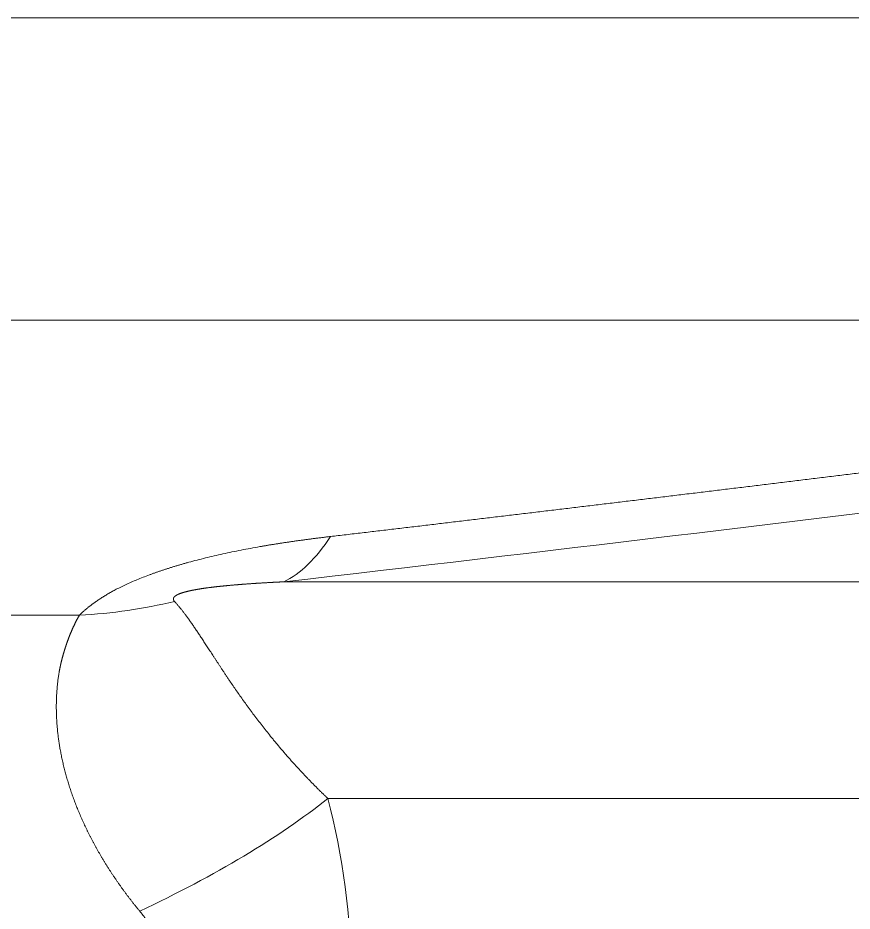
# Model space of a CAD drawing. Header units: millimetres. Extents: x 4664 to 8864, y -38 to 2932.
# Drawn here: x 7827.807 to 7831.102, y 1770.394 to 1773.923 of the extents above; entities that cross this region are included whole.
import ezdxf

# ---------------------------------------------------------------- set-up
doc = ezdxf.new("R2010")
doc.units = ezdxf.units.MM

msp = doc.modelspace()

# ---------------------------------------------------------------- linework, layer by layer
at = {"lineweight": 5}
for p, q in [((7833.8887, 1773.9229), (7812.5709, 1773.9229)), ((7812.9826, 1772.7283), (7833.5016, 1772.7283)), ((7828.8569, 1771.695), (7838.1097, 1771.695)), ((7828.05, 1771.5631), (7809.6476, 1771.5631)), ((7841.5375, 1770.839), (7829.0313, 1770.839))]:
    msp.add_line(p, q, dxfattribs=at)
at = {"lineweight": 5, "extrusion": (0, 0, -1)}
for centre, major_axis, ratio, start_param, end_param in [((7850.6804, 1780.3045), (54.288, 8.8397), 0.099808, 1.878029, 2.000683), ((7828.467, 1774.2631), (0.3015, -2.5944), 0.315798, 5.91796, 6.172795), ((7827.4673, 1773.9523), (1.851, -1.8427), 0.824618, 0.471585, 0.637602), ((7826.8918, 1770.839), (2.5259, 0.6646), 0.341532, 0.656404, 1.0773)]:
    msp.add_ellipse(centre, major_axis=major_axis, ratio=ratio, start_param=start_param, end_param=end_param, dxfattribs=at)
at = {"lineweight": 5}
for points, knots in [([(7834.8352, 1772.5958), (7834.8238, 1772.5943), (7834.8011, 1772.5913), (7834.767, 1772.5868), (7834.7329, 1772.5823), (7834.6988, 1772.5779), (7834.6647, 1772.5734), (7834.6307, 1772.569), (7834.5967, 1772.5645), (7834.5626, 1772.5601), (7834.5286, 1772.5556), (7834.4947, 1772.5512), (7834.4607, 1772.5468), (7834.4267, 1772.5423), (7834.3928, 1772.5379), (7834.3589, 1772.5335), (7834.325, 1772.5291), (7834.2911, 1772.5247), (7834.2572, 1772.5203), (7834.2233, 1772.5159), (7834.1895, 1772.5115), (7834.1556, 1772.5071), (7834.1218, 1772.5027), (7834.088, 1772.4983), (7834.0542, 1772.4939), (7834.0204, 1772.4895), (7833.9867, 1772.4852), (7833.9529, 1772.4808), (7833.9192, 1772.4764), (7833.8855, 1772.4721), (7833.8518, 1772.4677), (7833.8181, 1772.4634), (7833.7844, 1772.4591), (7833.7508, 1772.4547), (7833.7172, 1772.4504), (7833.6835, 1772.4461), (7833.6499, 1772.4417), (7833.6163, 1772.4374), (7833.5828, 1772.4331), (7833.5492, 1772.4288), (7833.5157, 1772.4245), (7833.4821, 1772.4202), (7833.4486, 1772.4159), (7833.4151, 1772.4116), (7833.3816, 1772.4073), (7833.3482, 1772.403), (7833.3147, 1772.3987), (7833.2813, 1772.3945), (7833.2478, 1772.3902), (7833.2144, 1772.3859), (7833.181, 1772.3817), (7833.1477, 1772.3774), (7833.1143, 1772.3732), (7833.081, 1772.3689), (7833.0476, 1772.3647), (7833.0143, 1772.3604), (7832.981, 1772.3562), (7832.9477, 1772.352), (7832.9145, 1772.3478), (7832.8812, 1772.3435), (7832.848, 1772.3393), (7832.8148, 1772.3351), (7832.7816, 1772.3309), (7832.7484, 1772.3267), (7832.7152, 1772.3225), (7832.6821, 1772.3183), (7832.6489, 1772.3141), (7832.6158, 1772.31), (7832.5827, 1772.3058), (7832.5496, 1772.3016), (7832.5165, 1772.2974), (7832.4835, 1772.2933), (7832.4504, 1772.2891), (7832.4174, 1772.285), (7832.3844, 1772.2808), (7832.3514, 1772.2767), (7832.3184, 1772.2725), (7832.2854, 1772.2684), (7832.2525, 1772.2642), (7832.2196, 1772.2601), (7832.1866, 1772.256), (7832.1537, 1772.2519), (7832.1209, 1772.2478), (7832.088, 1772.2436), (7832.0551, 1772.2395), (7832.0223, 1772.2354), (7831.9895, 1772.2313), (7831.9567, 1772.2273), (7831.9239, 1772.2232), (7831.8911, 1772.2191), (7831.8584, 1772.215), (7831.8256, 1772.2109), (7831.7929, 1772.2069), (7831.7602, 1772.2028), (7831.7275, 1772.1987), (7831.6948, 1772.1947), (7831.6622, 1772.1906), (7831.6295, 1772.1866), (7831.5969, 1772.1825), (7831.5643, 1772.1785), (7831.5317, 1772.1745), (7831.4991, 1772.1704), (7831.4666, 1772.1664), (7831.434, 1772.1624), (7831.4015, 1772.1584), (7831.369, 1772.1544), (7831.3365, 1772.1504), (7831.304, 1772.1464), (7831.2716, 1772.1424), (7831.2391, 1772.1384), (7831.2067, 1772.1344), (7831.1743, 1772.1304), (7831.1419, 1772.1264), (7831.1095, 1772.1225), (7831.0772, 1772.1185), (7831.0448, 1772.1145), (7831.0125, 1772.1106), (7830.9802, 1772.1066), (7830.9479, 1772.1027), (7830.9156, 1772.0987), (7830.8833, 1772.0948), (7830.8511, 1772.0908), (7830.8189, 1772.0869), (7830.7867, 1772.083), (7830.7545, 1772.079), (7830.7223, 1772.0751), (7830.6901, 1772.0712), (7830.658, 1772.0673), (7830.6259, 1772.0634), (7830.5937, 1772.0595), (7830.5616, 1772.0556), (7830.5296, 1772.0517), (7830.4975, 1772.0478), (7830.4655, 1772.0439), (7830.4334, 1772.04), (7830.4014, 1772.0362), (7830.3694, 1772.0323), (7830.3375, 1772.0284), (7830.3055, 1772.0246), (7830.2736, 1772.0207), (7830.2416, 1772.0169), (7830.2097, 1772.013), (7830.1778, 1772.0092), (7830.146, 1772.0053), (7830.1141, 1772.0015), (7830.0823, 1771.9977), (7830.0504, 1771.9939), (7830.0186, 1771.99), (7829.9869, 1771.9862), (7829.9551, 1771.9824), (7829.9233, 1771.9786), (7829.8916, 1771.9748), (7829.8599, 1771.971), (7829.8282, 1771.9672), (7829.7965, 1771.9634), (7829.7648, 1771.9596), (7829.7332, 1771.9559), (7829.7015, 1771.9521), (7829.6699, 1771.9483), (7829.6383, 1771.9446), (7829.6067, 1771.9408), (7829.5752, 1771.937), (7829.5436, 1771.9333), (7829.5121, 1771.9295), (7829.4806, 1771.9258), (7829.4491, 1771.9221), (7829.4176, 1771.9183), (7829.3861, 1771.9146), (7829.3547, 1771.9109), (7829.3233, 1771.9072), (7829.2918, 1771.9034), (7829.2605, 1771.8997), (7829.2291, 1771.896), (7829.1977, 1771.8923), (7829.1664, 1771.8886), (7829.1351, 1771.8849), (7829.1038, 1771.8812), (7829.0725, 1771.8776), (7829.0516, 1771.8751), (7829.0412, 1771.8739)], [0, 0, 0, 0, 0.00581, 0.011619, 0.017426, 0.023231, 0.029034, 0.034836, 0.040636, 0.046434, 0.05223, 0.058024, 0.063817, 0.069608, 0.075397, 0.081184, 0.08697, 0.092753, 0.098535, 0.104316, 0.110094, 0.11587, 0.121645, 0.127418, 0.133189, 0.138959, 0.144726, 0.150492, 0.156256, 0.162019, 0.167779, 0.173538, 0.179294, 0.185049, 0.190803, 0.196554, 0.202304, 0.208051, 0.213797, 0.219542, 0.225284, 0.231025, 0.236763, 0.2425, 0.248236, 0.253969, 0.2597, 0.26543, 0.271158, 0.276884, 0.282608, 0.288331, 0.294051, 0.29977, 0.305487, 0.311202, 0.316916, 0.322627, 0.328337, 0.334045, 0.339751, 0.345455, 0.351157, 0.356858, 0.362557, 0.368254, 0.373949, 0.379642, 0.385333, 0.391023, 0.396711, 0.402397, 0.408081, 0.413763, 0.419443, 0.425122, 0.430799, 0.436473, 0.442146, 0.447818, 0.453487, 0.459155, 0.46482, 0.470484, 0.476146, 0.481806, 0.487464, 0.493121, 0.498775, 0.504428, 0.510079, 0.515728, 0.521375, 0.52702, 0.532664, 0.538305, 0.543945, 0.549583, 0.555219, 0.560853, 0.566485, 0.572116, 0.577744, 0.583371, 0.588996, 0.594619, 0.60024, 0.605859, 0.611477, 0.617092, 0.622706, 0.628318, 0.633927, 0.639535, 0.645142, 0.650746, 0.656348, 0.661949, 0.667547, 0.673144, 0.678739, 0.684332, 0.689923, 0.695512, 0.7011, 0.706685, 0.712269, 0.717851, 0.72343, 0.729008, 0.734584, 0.740159, 0.745731, 0.751301, 0.75687, 0.762436, 0.768001, 0.773564, 0.779125, 0.784684, 0.790241, 0.795796, 0.80135, 0.806901, 0.812451, 0.817998, 0.823544, 0.829088, 0.83463, 0.84017, 0.845708, 0.851244, 0.856779, 0.862311, 0.867842, 0.87337, 0.878897, 0.884422, 0.889945, 0.895466, 0.900985, 0.906502, 0.912017, 0.91753, 0.923042, 0.928551, 0.934059, 0.939564, 0.945068, 0.95057, 0.95607, 0.961568, 0.967064, 0.972558, 0.97805, 0.983541, 0.989029, 0.994515, 1, 1, 1, 1]), ([(7829.0412, 1771.8739), (7829.0386, 1771.8736), (7829.0335, 1771.873), (7829.0258, 1771.8721), (7829.0182, 1771.8711), (7829.0106, 1771.8702), (7829.003, 1771.8693), (7828.9955, 1771.8683), (7828.988, 1771.8674), (7828.9806, 1771.8665), (7828.9732, 1771.8655), (7828.9658, 1771.8646), (7828.9585, 1771.8636), (7828.9512, 1771.8627), (7828.9439, 1771.8617), (7828.9367, 1771.8607), (7828.9295, 1771.8597), (7828.9224, 1771.8588), (7828.9153, 1771.8578), (7828.9083, 1771.8568), (7828.9012, 1771.8558), (7828.8943, 1771.8548), (7828.8873, 1771.8538), (7828.8804, 1771.8528), (7828.8735, 1771.8518), (7828.8667, 1771.8508), (7828.8599, 1771.8498), (7828.8532, 1771.8488), (7828.8465, 1771.8477), (7828.8398, 1771.8467), (7828.8332, 1771.8457), (7828.8266, 1771.8447), (7828.82, 1771.8436), (7828.8135, 1771.8426), (7828.807, 1771.8415), (7828.8006, 1771.8405), (7828.7942, 1771.8394), (7828.7879, 1771.8383), (7828.7815, 1771.8373), (7828.7753, 1771.8362), (7828.769, 1771.8351), (7828.7524, 1771.8322), (7828.7256, 1771.8274), (7828.6888, 1771.8204), (7828.6526, 1771.8131), (7828.6171, 1771.8054), (7828.5823, 1771.7976), (7828.5482, 1771.7894), (7828.5147, 1771.7809), (7828.4884, 1771.7739), (7828.4691, 1771.7686), (7828.4565, 1771.765), (7828.444, 1771.7614), (7828.4316, 1771.7577), (7828.4194, 1771.754), (7828.4073, 1771.7502), (7828.3954, 1771.7464), (7828.3836, 1771.7425), (7828.3719, 1771.7386), (7828.3603, 1771.7347), (7828.3489, 1771.7307), (7828.3375, 1771.7266), (7828.3216, 1771.7208), (7828.3014, 1771.713), (7828.2773, 1771.7033), (7828.2542, 1771.6934), (7828.232, 1771.6834), (7828.2109, 1771.6732), (7828.1924, 1771.6637), (7828.1763, 1771.6549), (7828.1622, 1771.6469), (7828.1486, 1771.6388), (7828.1354, 1771.6305), (7828.1227, 1771.6221), (7828.1131, 1771.6155), (7828.1064, 1771.6107), (7828.1025, 1771.6077), (7828.0985, 1771.6048), (7828.0947, 1771.6019), (7828.0908, 1771.5989), (7828.0871, 1771.596), (7828.0834, 1771.593), (7828.0798, 1771.5901), (7828.0762, 1771.5871), (7828.0727, 1771.5841), (7828.0693, 1771.5811), (7828.0659, 1771.5781), (7828.0626, 1771.5751), (7828.0594, 1771.5721), (7828.0562, 1771.5691), (7828.0531, 1771.5661), (7828.0511, 1771.5641), (7828.05, 1771.5631)], [0, 0, 0, 0, 0.007039, 0.014036, 0.020994, 0.02791, 0.034786, 0.041621, 0.048416, 0.055171, 0.061885, 0.068559, 0.075193, 0.081787, 0.088341, 0.094855, 0.101329, 0.107763, 0.114158, 0.120513, 0.126829, 0.133105, 0.139342, 0.145539, 0.151698, 0.157817, 0.163898, 0.169939, 0.175942, 0.181906, 0.187832, 0.193719, 0.199568, 0.205378, 0.211151, 0.216885, 0.222582, 0.228241, 0.233862, 0.239445, 0.244991, 0.2505, 0.283712, 0.316253, 0.348158, 0.379458, 0.410191, 0.440394, 0.470107, 0.499371, 0.51079, 0.52213, 0.533396, 0.544591, 0.555719, 0.566785, 0.577792, 0.588745, 0.599647, 0.610503, 0.621316, 0.632093, 0.642836, 0.667278, 0.691354, 0.715127, 0.73866, 0.762018, 0.78527, 0.802709, 0.820267, 0.837968, 0.855837, 0.873901, 0.892181, 0.898407, 0.904643, 0.910891, 0.91715, 0.923422, 0.929708, 0.936008, 0.942324, 0.948657, 0.955006, 0.961373, 0.967759, 0.974165, 0.980591, 0.987038, 0.993508, 1, 1, 1, 1]), ([(7828.4259, 1771.6173), (7828.4257, 1771.6175), (7828.4254, 1771.6179), (7828.4249, 1771.6184), (7828.4245, 1771.619), (7828.4241, 1771.6195), (7828.4237, 1771.6201), (7828.4233, 1771.6206), (7828.423, 1771.6212), (7828.4227, 1771.6217), (7828.4224, 1771.6223), (7828.4222, 1771.6228), (7828.422, 1771.6234), (7828.4218, 1771.6239), (7828.4216, 1771.6244), (7828.4215, 1771.625), (7828.4214, 1771.6255), (7828.4213, 1771.626), (7828.4212, 1771.6266), (7828.4212, 1771.6271), (7828.4212, 1771.6276), (7828.4213, 1771.6282), (7828.4213, 1771.6287), (7828.4214, 1771.6292), (7828.4216, 1771.6297), (7828.4217, 1771.6303), (7828.4219, 1771.6308), (7828.4221, 1771.6313), (7828.4223, 1771.6318), (7828.4226, 1771.6323), (7828.4229, 1771.6328), (7828.4232, 1771.6334), (7828.4236, 1771.6339), (7828.4239, 1771.6344), (7828.4243, 1771.6349), (7828.4248, 1771.6354), (7828.4252, 1771.6359), (7828.4257, 1771.6364), (7828.4263, 1771.6369), (7828.4268, 1771.6374), (7828.4274, 1771.6379), (7828.428, 1771.6384), (7828.4286, 1771.6389), (7828.4293, 1771.6394), (7828.43, 1771.6399), (7828.4307, 1771.6404), (7828.4314, 1771.6408), (7828.4322, 1771.6413), (7828.433, 1771.6418), (7828.4338, 1771.6423), (7828.4347, 1771.6428), (7828.4356, 1771.6433), (7828.4365, 1771.6437), (7828.4374, 1771.6442), (7828.4384, 1771.6447), (7828.4394, 1771.6452), (7828.4404, 1771.6457), (7828.4415, 1771.6461), (7828.4426, 1771.6466), (7828.4437, 1771.6471), (7828.4448, 1771.6475), (7828.446, 1771.648), (7828.4472, 1771.6485), (7828.4484, 1771.6489), (7828.4497, 1771.6494), (7828.4509, 1771.6498), (7828.4523, 1771.6503), (7828.4536, 1771.6507), (7828.455, 1771.6512), (7828.4564, 1771.6517), (7828.4578, 1771.6521), (7828.4592, 1771.6525), (7828.4607, 1771.653), (7828.4622, 1771.6534), (7828.4638, 1771.6539), (7828.4653, 1771.6543), (7828.4669, 1771.6548), (7828.4685, 1771.6552), (7828.4702, 1771.6556), (7828.4718, 1771.6561), (7828.4736, 1771.6565), (7828.4753, 1771.6569), (7828.477, 1771.6574), (7828.4788, 1771.6578), (7828.4806, 1771.6582), (7828.4825, 1771.6587), (7828.4844, 1771.6591), (7828.4863, 1771.6595), (7828.4882, 1771.6599), (7828.4902, 1771.6603), (7828.4921, 1771.6608), (7828.4942, 1771.6612), (7828.4962, 1771.6616), (7828.4983, 1771.662), (7828.5004, 1771.6624), (7828.5025, 1771.6628), (7828.5046, 1771.6632), (7828.5068, 1771.6636), (7828.509, 1771.664), (7828.5113, 1771.6644), (7828.5135, 1771.6648), (7828.5158, 1771.6652), (7828.5182, 1771.6656), (7828.5205, 1771.666), (7828.5229, 1771.6664), (7828.5253, 1771.6668), (7828.5277, 1771.6672), (7828.5302, 1771.6676), (7828.5327, 1771.668), (7828.5352, 1771.6684), (7828.5378, 1771.6688), (7828.5403, 1771.6691), (7828.5429, 1771.6695), (7828.5456, 1771.6699), (7828.5482, 1771.6703), (7828.5509, 1771.6706), (7828.5536, 1771.671), (7828.5564, 1771.6714), (7828.5591, 1771.6718), (7828.562, 1771.6721), (7828.5648, 1771.6725), (7828.5676, 1771.6729), (7828.5705, 1771.6732), (7828.5734, 1771.6736), (7828.5764, 1771.6739), (7828.5793, 1771.6743), (7828.5823, 1771.6747), (7828.5854, 1771.675), (7828.5884, 1771.6754), (7828.5915, 1771.6757), (7828.5946, 1771.6761), (7828.5978, 1771.6764), (7828.6009, 1771.6768), (7828.6041, 1771.6771), (7828.6073, 1771.6775), (7828.6106, 1771.6778), (7828.6139, 1771.6781), (7828.6172, 1771.6785), (7828.6205, 1771.6788), (7828.6239, 1771.6791), (7828.6273, 1771.6795), (7828.6307, 1771.6798), (7828.6341, 1771.6801), (7828.6376, 1771.6805), (7828.6411, 1771.6808), (7828.6446, 1771.6811), (7828.6482, 1771.6814), (7828.6518, 1771.6818), (7828.6554, 1771.6821), (7828.659, 1771.6824), (7828.6627, 1771.6827), (7828.6664, 1771.683), (7828.6701, 1771.6833), (7828.6739, 1771.6836), (7828.6777, 1771.6839), (7828.6815, 1771.6842), (7828.6853, 1771.6846), (7828.6892, 1771.6849), (7828.6931, 1771.6852), (7828.697, 1771.6855), (7828.701, 1771.6858), (7828.7049, 1771.686), (7828.7089, 1771.6863), (7828.713, 1771.6866), (7828.717, 1771.6869), (7828.7211, 1771.6872), (7828.7253, 1771.6875), (7828.7294, 1771.6878), (7828.7336, 1771.6881), (7828.7378, 1771.6884), (7828.742, 1771.6886), (7828.7463, 1771.6889), (7828.7506, 1771.6892), (7828.7549, 1771.6895), (7828.7592, 1771.6897), (7828.7636, 1771.69), (7828.768, 1771.6903), (7828.7724, 1771.6905), (7828.7769, 1771.6908), (7828.7814, 1771.6911), (7828.7859, 1771.6913), (7828.7904, 1771.6916), (7828.795, 1771.6918), (7828.7996, 1771.6921), (7828.8042, 1771.6924), (7828.8088, 1771.6926), (7828.8135, 1771.6929), (7828.8182, 1771.6931), (7828.823, 1771.6934), (7828.8277, 1771.6936), (7828.8325, 1771.6938), (7828.8373, 1771.6941), (7828.8422, 1771.6943), (7828.8471, 1771.6946), (7828.852, 1771.6948), (7828.8552, 1771.695), (7828.8569, 1771.695)], [0, 0, 0, 0, 0.004382, 0.008697, 0.012944, 0.017124, 0.021237, 0.025284, 0.029264, 0.033178, 0.037027, 0.040811, 0.044531, 0.048186, 0.051777, 0.055305, 0.058771, 0.062174, 0.065516, 0.068797, 0.072018, 0.075179, 0.078281, 0.081325, 0.084312, 0.087243, 0.090118, 0.092939, 0.095707, 0.098422, 0.101085, 0.103699, 0.106265, 0.108782, 0.111255, 0.113682, 0.116068, 0.118412, 0.120717, 0.122984, 0.125217, 0.127416, 0.129584, 0.131724, 0.133836, 0.135926, 0.137993, 0.140042, 0.142075, 0.144094, 0.146103, 0.148104, 0.150101, 0.152096, 0.154091, 0.156091, 0.158097, 0.160114, 0.162142, 0.164186, 0.166249, 0.168331, 0.170437, 0.172569, 0.174729, 0.176919, 0.179142, 0.1814, 0.183694, 0.186027, 0.188401, 0.190817, 0.193276, 0.195781, 0.198333, 0.200933, 0.203583, 0.206284, 0.209036, 0.211842, 0.214702, 0.217617, 0.220588, 0.223617, 0.226703, 0.229847, 0.233051, 0.236315, 0.23964, 0.243026, 0.246475, 0.249985, 0.253559, 0.257196, 0.260898, 0.264663, 0.268494, 0.27239, 0.276352, 0.28038, 0.284474, 0.288636, 0.292864, 0.29716, 0.301523, 0.305955, 0.310455, 0.315023, 0.31966, 0.324366, 0.329141, 0.333986, 0.338901, 0.343885, 0.348939, 0.354063, 0.359258, 0.364524, 0.36986, 0.375267, 0.380745, 0.386294, 0.391914, 0.397606, 0.403369, 0.409204, 0.41511, 0.421089, 0.427139, 0.433262, 0.439457, 0.445724, 0.452064, 0.458476, 0.46496, 0.471517, 0.478147, 0.48485, 0.491625, 0.498474, 0.505396, 0.51239, 0.519458, 0.526599, 0.533814, 0.541102, 0.548463, 0.555897, 0.563406, 0.570988, 0.578643, 0.586372, 0.594175, 0.602052, 0.610002, 0.618027, 0.626125, 0.634297, 0.642544, 0.650864, 0.659259, 0.667727, 0.67627, 0.684887, 0.693579, 0.702344, 0.711184, 0.720098, 0.729087, 0.73815, 0.747288, 0.7565, 0.765786, 0.775147, 0.784583, 0.794093, 0.803678, 0.813337, 0.823072, 0.83288, 0.842764, 0.852722, 0.862756, 0.872863, 0.883046, 0.893304, 0.903636, 0.914043, 0.924526, 0.935083, 0.945715, 0.956422, 0.967204, 0.978061, 0.988993, 1, 1, 1, 1]), ([(7829.0313, 1770.839), (7829.0298, 1770.8404), (7829.0268, 1770.8432), (7829.0224, 1770.8475), (7829.0179, 1770.8519), (7829.0134, 1770.8562), (7829.0088, 1770.8607), (7829.0042, 1770.8651), (7828.9996, 1770.8696), (7828.995, 1770.8742), (7828.9904, 1770.8788), (7828.9857, 1770.8835), (7828.9811, 1770.8882), (7828.9764, 1770.8929), (7828.9716, 1770.8977), (7828.9669, 1770.9025), (7828.9622, 1770.9074), (7828.9574, 1770.9123), (7828.9526, 1770.9173), (7828.9478, 1770.9223), (7828.943, 1770.9273), (7828.9382, 1770.9324), (7828.9333, 1770.9376), (7828.9284, 1770.9428), (7828.9236, 1770.948), (7828.9187, 1770.9533), (7828.9138, 1770.9586), (7828.9089, 1770.9639), (7828.904, 1770.9693), (7828.8991, 1770.9748), (7828.8941, 1770.9802), (7828.8892, 1770.9857), (7828.8842, 1770.9913), (7828.8793, 1770.9969), (7828.8743, 1771.0025), (7828.8693, 1771.0082), (7828.8644, 1771.0139), (7828.8594, 1771.0197), (7828.8544, 1771.0255), (7828.8494, 1771.0313), (7828.8445, 1771.0371), (7828.8395, 1771.043), (7828.8345, 1771.049), (7828.8295, 1771.0549), (7828.8245, 1771.061), (7828.8196, 1771.067), (7828.8146, 1771.0731), (7828.8054, 1771.0843), (7828.7923, 1771.1006), (7828.7755, 1771.1219), (7828.7592, 1771.1429), (7828.7433, 1771.1638), (7828.7278, 1771.1845), (7828.7128, 1771.2049), (7828.6982, 1771.2251), (7828.684, 1771.245), (7828.6703, 1771.2647), (7828.6569, 1771.2841), (7828.6459, 1771.3004), (7828.637, 1771.3136), (7828.6301, 1771.324), (7828.6233, 1771.3342), (7828.6167, 1771.3442), (7828.6102, 1771.354), (7828.6038, 1771.3637), (7828.5976, 1771.3731), (7828.5916, 1771.3824), (7828.5856, 1771.3915), (7828.5798, 1771.4005), (7828.5741, 1771.4092), (7828.5685, 1771.4178), (7828.563, 1771.4262), (7828.5576, 1771.4345), (7828.5523, 1771.4425), (7828.5472, 1771.4504), (7828.5421, 1771.4582), (7828.5371, 1771.4657), (7828.5323, 1771.4732), (7828.5275, 1771.4804), (7828.5228, 1771.4875), (7828.5181, 1771.4944), (7828.5136, 1771.5012), (7828.5091, 1771.5078), (7828.5048, 1771.5142), (7828.5004, 1771.5205), (7828.4962, 1771.5267), (7828.492, 1771.5327), (7828.4879, 1771.5385), (7828.4839, 1771.5442), (7828.4799, 1771.5498), (7828.476, 1771.5552), (7828.4721, 1771.5605), (7828.4683, 1771.5656), (7828.4645, 1771.5706), (7828.4608, 1771.5755), (7828.4571, 1771.5802), (7828.4535, 1771.5849), (7828.4499, 1771.5893), (7828.4464, 1771.5937), (7828.4429, 1771.5979), (7828.4394, 1771.602), (7828.436, 1771.606), (7828.4326, 1771.6099), (7828.4292, 1771.6137), (7828.427, 1771.6161), (7828.4259, 1771.6173)], [0, 0, 0, 0, 0.004445, 0.008933, 0.013466, 0.018044, 0.022665, 0.027331, 0.032041, 0.036796, 0.041594, 0.046437, 0.051325, 0.056256, 0.061232, 0.066252, 0.071316, 0.076425, 0.081577, 0.086775, 0.092016, 0.097302, 0.102632, 0.108006, 0.113424, 0.118887, 0.124394, 0.129946, 0.135541, 0.141181, 0.146865, 0.152594, 0.158367, 0.164184, 0.170045, 0.175951, 0.181901, 0.187895, 0.193934, 0.200016, 0.206144, 0.212315, 0.218531, 0.224791, 0.231095, 0.237444, 0.243837, 0.250274, 0.272984, 0.295693, 0.318401, 0.341107, 0.363812, 0.386516, 0.409217, 0.431918, 0.454617, 0.477315, 0.500011, 0.51271, 0.525327, 0.537864, 0.550318, 0.562691, 0.574983, 0.587193, 0.599322, 0.61137, 0.623336, 0.63522, 0.647023, 0.658745, 0.670386, 0.681945, 0.693423, 0.704819, 0.716134, 0.727368, 0.73852, 0.749592, 0.760582, 0.77149, 0.782318, 0.793064, 0.803729, 0.814313, 0.824815, 0.835237, 0.845577, 0.855836, 0.866014, 0.876111, 0.886127, 0.896062, 0.905916, 0.915688, 0.92538, 0.934991, 0.944521, 0.953969, 0.963337, 0.972624, 0.98183, 0.990956, 1, 1, 1, 1]), ([(7828.05, 1771.5631), (7828.0496, 1771.5623), (7828.0486, 1771.5606), (7828.0472, 1771.5581), (7828.0458, 1771.5556), (7828.0444, 1771.5531), (7828.043, 1771.5506), (7828.0417, 1771.5481), (7828.0403, 1771.5456), (7828.039, 1771.5431), (7828.0377, 1771.5406), (7828.0364, 1771.538), (7828.0351, 1771.5355), (7828.0339, 1771.533), (7828.0326, 1771.5305), (7828.0314, 1771.528), (7828.0302, 1771.5254), (7828.029, 1771.5229), (7828.0278, 1771.5204), (7828.0266, 1771.5179), (7828.0254, 1771.5154), (7828.0243, 1771.5129), (7828.0232, 1771.5104), (7828.022, 1771.5079), (7828.0209, 1771.5054), (7828.0199, 1771.5029), (7828.0188, 1771.5004), (7828.0177, 1771.4979), (7828.0167, 1771.4954), (7828.0156, 1771.4929), (7828.0146, 1771.4905), (7828.0136, 1771.488), (7828.0126, 1771.4855), (7828.0116, 1771.4831), (7828.0107, 1771.4806), (7828.0097, 1771.4782), (7828.0088, 1771.4758), (7828.0079, 1771.4734), (7828.0069, 1771.471), (7828.006, 1771.4686), (7828.0052, 1771.4662), (7828.0043, 1771.4638), (7828.0034, 1771.4614), (7828.0026, 1771.4591), (7828.0017, 1771.4567), (7828.0009, 1771.4544), (7828.0001, 1771.452), (7827.9993, 1771.4497), (7827.9985, 1771.4474), (7827.9977, 1771.4451), (7827.997, 1771.4428), (7827.9962, 1771.4406), (7827.9955, 1771.4383), (7827.9948, 1771.4361), (7827.994, 1771.4339), (7827.9933, 1771.4316), (7827.9926, 1771.4294), (7827.992, 1771.4273), (7827.9913, 1771.4251), (7827.9906, 1771.4229), (7827.99, 1771.4208), (7827.9894, 1771.4187), (7827.9887, 1771.4166), (7827.9881, 1771.4145), (7827.9875, 1771.4124), (7827.9869, 1771.4103), (7827.9863, 1771.4083), (7827.9858, 1771.4063), (7827.9852, 1771.4042), (7827.9846, 1771.4023), (7827.9841, 1771.4003), (7827.9836, 1771.3983), (7827.983, 1771.3964), (7827.9825, 1771.3945), (7827.982, 1771.3926), (7827.9815, 1771.3907), (7827.9811, 1771.3888), (7827.9806, 1771.387), (7827.9801, 1771.3851), (7827.9797, 1771.3833), (7827.9792, 1771.3816), (7827.9788, 1771.3798), (7827.9784, 1771.378), (7827.978, 1771.3763), (7827.9776, 1771.3746), (7827.9772, 1771.3729), (7827.9768, 1771.3713), (7827.9764, 1771.3696), (7827.976, 1771.368), (7827.9757, 1771.3664), (7827.9753, 1771.3648), (7827.975, 1771.3632), (7827.9746, 1771.3617), (7827.9743, 1771.3602), (7827.974, 1771.3587), (7827.9737, 1771.3572), (7827.9734, 1771.3558), (7827.9731, 1771.3543), (7827.9728, 1771.3529), (7827.9725, 1771.3516), (7827.9723, 1771.3502), (7827.972, 1771.3489), (7827.9718, 1771.3476), (7827.9715, 1771.3463), (7827.9713, 1771.345), (7827.971, 1771.3438), (7827.9708, 1771.3425), (7827.9706, 1771.3414), (7827.97, 1771.3379), (7827.969, 1771.3321), (7827.9678, 1771.3239), (7827.9666, 1771.3157), (7827.9655, 1771.3075), (7827.9645, 1771.2992), (7827.9636, 1771.2909), (7827.9627, 1771.2826), (7827.962, 1771.2742), (7827.9613, 1771.2658), (7827.9607, 1771.2574), (7827.9602, 1771.2489), (7827.9598, 1771.2405), (7827.9595, 1771.232), (7827.9592, 1771.2235), (7827.959, 1771.2149), (7827.9589, 1771.2064), (7827.9589, 1771.1978), (7827.959, 1771.1892), (7827.9592, 1771.1806), (7827.9594, 1771.172), (7827.9597, 1771.1633), (7827.9601, 1771.1547), (7827.9606, 1771.146), (7827.9612, 1771.1374), (7827.9618, 1771.1287), (7827.9626, 1771.12), (7827.9634, 1771.1114), (7827.9642, 1771.1027), (7827.9652, 1771.094), (7827.9662, 1771.0853), (7827.9673, 1771.0767), (7827.9685, 1771.068), (7827.9698, 1771.0593), (7827.9711, 1771.0506), (7827.9726, 1771.0416), (7827.9743, 1771.0322), (7827.9761, 1771.0224), (7827.9779, 1771.0127), (7827.9799, 1771.0028), (7827.982, 1770.993), (7827.9842, 1770.9832), (7827.9865, 1770.9733), (7827.9889, 1770.9634), (7827.9914, 1770.9535), (7827.994, 1770.9436), (7827.9966, 1770.9337), (7827.9994, 1770.9238), (7828.0023, 1770.9139), (7828.0053, 1770.9039), (7828.0084, 1770.894), (7828.0115, 1770.884), (7828.0148, 1770.874), (7828.0182, 1770.864), (7828.0216, 1770.8541), (7828.0252, 1770.8441), (7828.0289, 1770.8341), (7828.0326, 1770.8241), (7828.0365, 1770.8141), (7828.0404, 1770.8041), (7828.0444, 1770.7941), (7828.0486, 1770.7841), (7828.0528, 1770.7742), (7828.0571, 1770.7642), (7828.0615, 1770.7542), (7828.0661, 1770.7442), (7828.0707, 1770.7342), (7828.0754, 1770.7243), (7828.0801, 1770.7143), (7828.085, 1770.7044), (7828.09, 1770.6944), (7828.0951, 1770.6845), (7828.1002, 1770.6746), (7828.1055, 1770.6647), (7828.1108, 1770.6548), (7828.1162, 1770.6449), (7828.1218, 1770.635), (7828.1274, 1770.6251), (7828.1331, 1770.6153), (7828.1389, 1770.6054), (7828.1447, 1770.5956), (7828.1507, 1770.5858), (7828.1568, 1770.576), (7828.1629, 1770.5663), (7828.1691, 1770.5565), (7828.1755, 1770.5468), (7828.1819, 1770.5371), (7828.1884, 1770.5274), (7828.1949, 1770.5177), (7828.2016, 1770.5081), (7828.2084, 1770.4984), (7828.2152, 1770.4888), (7828.2221, 1770.4792), (7828.2291, 1770.4697), (7828.2362, 1770.4601), (7828.2434, 1770.4506), (7828.2507, 1770.4411), (7828.258, 1770.4317), (7828.2654, 1770.4222), (7828.273, 1770.4128), (7828.2805, 1770.4034), (7828.2857, 1770.3972), (7828.2882, 1770.3941)], [0, 0, 0, 0, 0.003572, 0.007121, 0.010646, 0.014148, 0.017627, 0.021082, 0.024514, 0.027923, 0.031308, 0.03467, 0.038008, 0.041323, 0.044615, 0.047883, 0.051128, 0.054349, 0.057548, 0.060722, 0.063874, 0.067002, 0.070106, 0.073187, 0.076245, 0.07928, 0.082291, 0.085278, 0.088243, 0.091184, 0.094101, 0.096995, 0.099866, 0.102713, 0.105537, 0.108338, 0.111115, 0.113869, 0.116599, 0.119307, 0.12199, 0.12465, 0.127287, 0.129901, 0.132491, 0.135058, 0.137601, 0.140121, 0.142618, 0.145091, 0.147541, 0.149967, 0.15237, 0.15475, 0.157106, 0.159439, 0.161748, 0.164034, 0.166297, 0.168536, 0.170752, 0.172945, 0.175114, 0.177259, 0.179382, 0.181481, 0.183556, 0.185608, 0.187637, 0.189643, 0.191625, 0.193583, 0.195518, 0.19743, 0.199319, 0.201184, 0.203025, 0.204844, 0.206639, 0.20841, 0.210158, 0.211883, 0.213584, 0.215262, 0.216917, 0.218548, 0.220156, 0.22174, 0.223301, 0.224839, 0.226353, 0.227844, 0.229312, 0.230756, 0.232177, 0.233574, 0.234948, 0.236299, 0.237626, 0.23893, 0.24021, 0.241467, 0.242701, 0.243911, 0.245098, 0.246262, 0.247402, 0.248519, 0.249613, 0.257163, 0.264688, 0.272187, 0.279661, 0.28711, 0.294533, 0.301932, 0.309306, 0.316655, 0.32398, 0.33128, 0.338555, 0.345806, 0.353033, 0.360236, 0.367414, 0.374569, 0.3817, 0.388807, 0.39589, 0.40295, 0.409987, 0.417, 0.423991, 0.430958, 0.437902, 0.444823, 0.451722, 0.458598, 0.465452, 0.472284, 0.479093, 0.48588, 0.492645, 0.499389, 0.506956, 0.51452, 0.522081, 0.529639, 0.537195, 0.544747, 0.552297, 0.559845, 0.56739, 0.574934, 0.582476, 0.590016, 0.597555, 0.605093, 0.61263, 0.620166, 0.627702, 0.635237, 0.642772, 0.650306, 0.657841, 0.665376, 0.672912, 0.680448, 0.687985, 0.695524, 0.703063, 0.710604, 0.718146, 0.725691, 0.733237, 0.740785, 0.748336, 0.755889, 0.763445, 0.771004, 0.778566, 0.786131, 0.793699, 0.801271, 0.808847, 0.816427, 0.824011, 0.8316, 0.839192, 0.84679, 0.854393, 0.862, 0.869613, 0.877231, 0.884855, 0.892484, 0.90012, 0.907761, 0.915409, 0.923063, 0.930724, 0.938392, 0.946067, 0.953749, 0.961438, 0.969135, 0.976839, 0.984551, 0.992272, 1, 1, 1, 1]), ([(7829.0313, 1769.4141), (7829.0905, 1769.639), (7829.1242, 1769.8825), (7829.1241, 1770.3713), (7829.0904, 1770.6143), (7829.0313, 1770.839)], [0, 0, 0, 0, 0.5, 0.5, 1, 1, 1, 1]), ([(7828.2882, 1770.3941), (7828.289, 1770.3931), (7828.2906, 1770.3912), (7828.2929, 1770.3883), (7828.2952, 1770.3854), (7828.2975, 1770.3826), (7828.2998, 1770.3797), (7828.302, 1770.3768), (7828.3042, 1770.3739), (7828.3064, 1770.371), (7828.3086, 1770.3681), (7828.3107, 1770.3652), (7828.3128, 1770.3624), (7828.3149, 1770.3595), (7828.317, 1770.3566), (7828.319, 1770.3537), (7828.321, 1770.3508), (7828.323, 1770.3479), (7828.3249, 1770.345), (7828.3268, 1770.3421), (7828.3287, 1770.3392), (7828.3306, 1770.3363), (7828.3325, 1770.3334), (7828.3343, 1770.3305), (7828.3361, 1770.3276), (7828.3379, 1770.3247), (7828.3396, 1770.3218), (7828.3413, 1770.3189), (7828.343, 1770.316), (7828.3447, 1770.3131), (7828.3463, 1770.3102), (7828.3479, 1770.3073), (7828.3495, 1770.3044), (7828.3511, 1770.3015), (7828.3526, 1770.2986), (7828.3541, 1770.2957), (7828.3556, 1770.2928), (7828.3571, 1770.2899), (7828.3585, 1770.287), (7828.3599, 1770.2841), (7828.3613, 1770.2812), (7828.3627, 1770.2783), (7828.364, 1770.2754), (7828.3653, 1770.2725), (7828.3666, 1770.2695), (7828.3679, 1770.2666), (7828.3691, 1770.2637), (7828.3703, 1770.2608), (7828.3715, 1770.2579), (7828.3726, 1770.255), (7828.3737, 1770.2521), (7828.3748, 1770.2492), (7828.3759, 1770.2462), (7828.377, 1770.2433), (7828.378, 1770.2404), (7828.379, 1770.2375), (7828.3799, 1770.2346), (7828.3809, 1770.2317), (7828.3818, 1770.2288), (7828.3827, 1770.2258), (7828.3836, 1770.2229), (7828.3844, 1770.22), (7828.3852, 1770.2171), (7828.386, 1770.2142), (7828.3868, 1770.2113), (7828.3875, 1770.2083), (7828.3882, 1770.2054), (7828.3889, 1770.2025), (7828.3896, 1770.1996), (7828.3902, 1770.1967), (7828.3908, 1770.1937), (7828.3914, 1770.1908), (7828.392, 1770.1879), (7828.3925, 1770.185), (7828.393, 1770.1821), (7828.3935, 1770.1791), (7828.3939, 1770.1762), (7828.3943, 1770.1733), (7828.3947, 1770.1704), (7828.3951, 1770.1675), (7828.3955, 1770.1645), (7828.3958, 1770.1616), (7828.3961, 1770.1587), (7828.3964, 1770.1558), (7828.3966, 1770.1529), (7828.3968, 1770.1499), (7828.397, 1770.147), (7828.3972, 1770.1441), (7828.3973, 1770.1412), (7828.3975, 1770.1382), (7828.3975, 1770.1353), (7828.3976, 1770.1324), (7828.3976, 1770.1295), (7828.3977, 1770.1266), (7828.3976, 1770.1236), (7828.3976, 1770.1207), (7828.3975, 1770.1178), (7828.3975, 1770.1149), (7828.3973, 1770.1119), (7828.3972, 1770.109), (7828.397, 1770.1061), (7828.3968, 1770.1032), (7828.3966, 1770.1003), (7828.3964, 1770.0973), (7828.3961, 1770.0944), (7828.3958, 1770.0915), (7828.3955, 1770.0886), (7828.3951, 1770.0857), (7828.3947, 1770.0827), (7828.3943, 1770.0798), (7828.3939, 1770.0769), (7828.3935, 1770.074), (7828.393, 1770.0711), (7828.3925, 1770.0681), (7828.392, 1770.0652), (7828.3914, 1770.0623), (7828.3908, 1770.0594), (7828.3902, 1770.0565), (7828.3896, 1770.0535), (7828.3889, 1770.0506), (7828.3882, 1770.0477), (7828.3875, 1770.0448), (7828.3868, 1770.0419), (7828.386, 1770.0389), (7828.3852, 1770.036), (7828.3844, 1770.0331), (7828.3836, 1770.0302), (7828.3827, 1770.0273), (7828.3818, 1770.0244), (7828.3809, 1770.0214), (7828.3799, 1770.0185), (7828.379, 1770.0156), (7828.378, 1770.0127), (7828.377, 1770.0098), (7828.3759, 1770.0069), (7828.3748, 1770.004), (7828.3737, 1770.001), (7828.3726, 1769.9981), (7828.3715, 1769.9952), (7828.3703, 1769.9923), (7828.3691, 1769.9894), (7828.3679, 1769.9865), (7828.3666, 1769.9836), (7828.3653, 1769.9807), (7828.364, 1769.9778), (7828.3627, 1769.9748), (7828.3613, 1769.9719), (7828.3599, 1769.969), (7828.3585, 1769.9661), (7828.3571, 1769.9632), (7828.3556, 1769.9603), (7828.3541, 1769.9574), (7828.3526, 1769.9545), (7828.3511, 1769.9516), (7828.3495, 1769.9487), (7828.3479, 1769.9458), (7828.3463, 1769.9429), (7828.3447, 1769.94), (7828.343, 1769.9371), (7828.3413, 1769.9342), (7828.3396, 1769.9313), (7828.3379, 1769.9284), (7828.3361, 1769.9255), (7828.3343, 1769.9226), (7828.3325, 1769.9197), (7828.3306, 1769.9168), (7828.3287, 1769.9139), (7828.3268, 1769.911), (7828.3249, 1769.9081), (7828.323, 1769.9052), (7828.321, 1769.9023), (7828.319, 1769.8994), (7828.317, 1769.8965), (7828.3149, 1769.8937), (7828.3128, 1769.8908), (7828.3107, 1769.8879), (7828.3086, 1769.885), (7828.3064, 1769.8821), (7828.3042, 1769.8792), (7828.302, 1769.8763), (7828.2998, 1769.8735), (7828.2975, 1769.8706), (7828.2952, 1769.8677), (7828.2929, 1769.8648), (7828.2906, 1769.8619), (7828.289, 1769.86), (7828.2882, 1769.8591)], [0, 0, 0, 0, 0.006816, 0.013593, 0.02033, 0.027027, 0.033686, 0.040306, 0.046887, 0.053429, 0.059934, 0.0664, 0.072829, 0.07922, 0.085574, 0.09189, 0.09817, 0.104414, 0.110621, 0.116793, 0.122928, 0.129029, 0.135094, 0.141124, 0.14712, 0.153081, 0.159009, 0.164903, 0.170763, 0.176591, 0.182385, 0.188148, 0.193878, 0.199577, 0.205244, 0.210881, 0.216486, 0.222062, 0.227607, 0.233123, 0.23861, 0.244068, 0.249498, 0.2549, 0.260274, 0.265621, 0.270941, 0.276235, 0.281503, 0.286746, 0.291964, 0.297157, 0.302326, 0.307472, 0.312594, 0.317694, 0.322771, 0.327827, 0.332862, 0.337876, 0.34287, 0.347844, 0.352799, 0.357735, 0.362653, 0.367554, 0.372438, 0.377305, 0.382156, 0.386992, 0.391814, 0.396621, 0.401414, 0.406195, 0.410963, 0.415719, 0.420464, 0.425198, 0.429922, 0.434637, 0.439343, 0.44404, 0.448731, 0.453414, 0.45809, 0.462761, 0.467427, 0.472089, 0.476747, 0.481401, 0.486053, 0.490703, 0.495352, 0.5, 0.504648, 0.509297, 0.513947, 0.518599, 0.523253, 0.527911, 0.532573, 0.537239, 0.54191, 0.546586, 0.551269, 0.55596, 0.560657, 0.565363, 0.570078, 0.574802, 0.579536, 0.584281, 0.589037, 0.593805, 0.598586, 0.603379, 0.608186, 0.613008, 0.617844, 0.622695, 0.627562, 0.632446, 0.637347, 0.642265, 0.647201, 0.652156, 0.65713, 0.662124, 0.667138, 0.672173, 0.677229, 0.682306, 0.687406, 0.692528, 0.697674, 0.702843, 0.708036, 0.713254, 0.718497, 0.723765, 0.729059, 0.734379, 0.739726, 0.7451, 0.750502, 0.755932, 0.76139, 0.766877, 0.772393, 0.777938, 0.783514, 0.789119, 0.794756, 0.800423, 0.806122, 0.811852, 0.817615, 0.823409, 0.829237, 0.835097, 0.840991, 0.846919, 0.85288, 0.858876, 0.864906, 0.870971, 0.877072, 0.883207, 0.889379, 0.895586, 0.90183, 0.90811, 0.914426, 0.92078, 0.927171, 0.9336, 0.940066, 0.946571, 0.953113, 0.959694, 0.966314, 0.972973, 0.97967, 0.986407, 0.993184, 1, 1, 1, 1])]:
    msp.add_open_spline(points, degree=3, knots=knots, dxfattribs=at)

doc.saveas('drawing.dxf')
